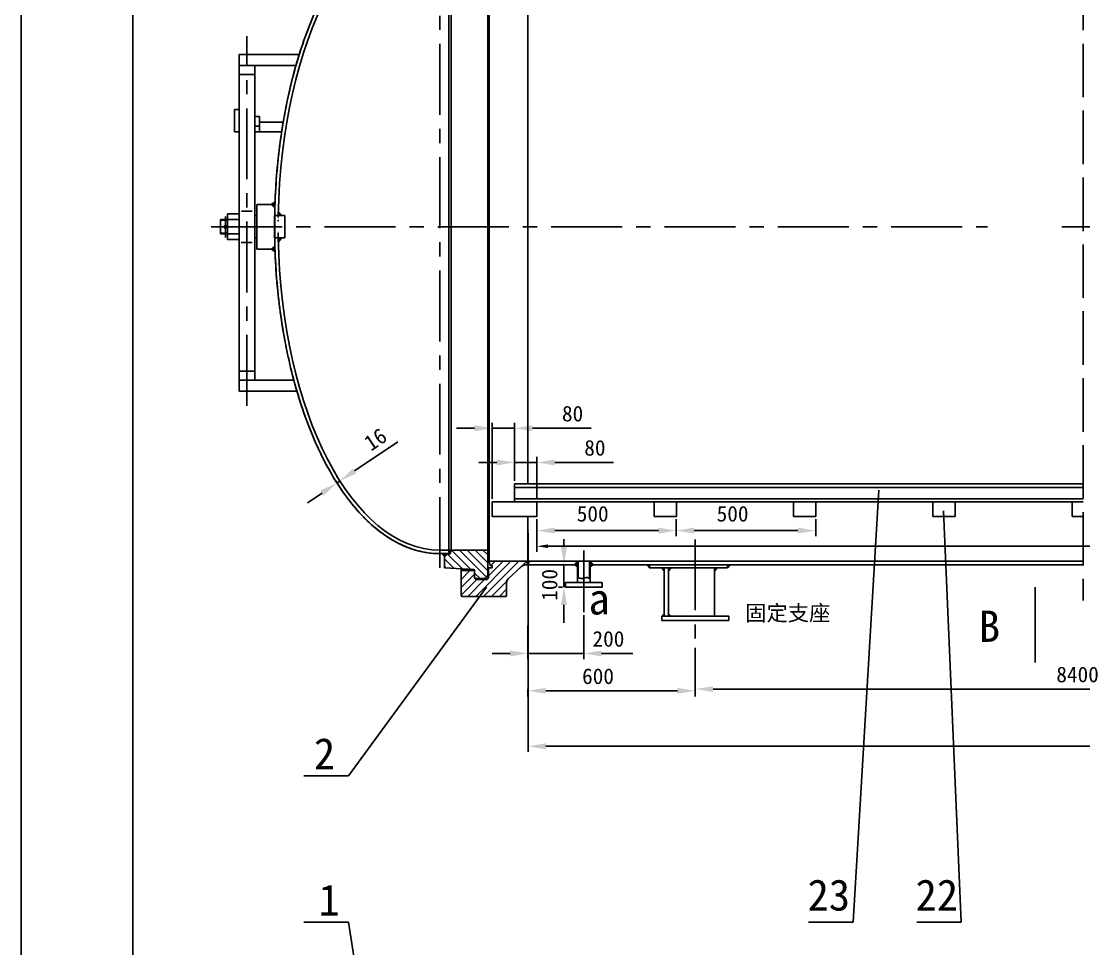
# Model space of a CAD drawing. Extents: x 98 to 958, y 91 to 685.
# Drawn here: x 116.7 to 354.8, y 353.9 to 561.8 of the extents above; entities that cross this region are included whole.
import ezdxf

# ---------------------------------------------------------------- set-up
doc = ezdxf.new("R2010")
doc.units = 0
doc.linetypes.add('ACAD_ISO02W100', pattern=[15, 12, -3])
doc.linetypes.add('CENTER', pattern=[50.8, 31.75, -6.35, 6.35, -6.35])
doc.layers.get('0').update_dxf_attribs({"linetype": 'CONTINUOUS'})
doc.layers.get('DEFPOINTS').update_dxf_attribs({"linetype": 'CONTINUOUS'})
for name, color, linetype in [('01', 5, 'CONTINUOUS'), ('02', 1, 'CENTER'), ('1', 1, 'CONTINUOUS'), ('3', 3, 'CONTINUOUS'), ('BREAK', 3, 'ACAD_ISO02W100'), ('LAYER1', 2, 'CONTINUOUS'), ('TEXT', 5, 'CONTINUOUS')]:
    doc.layers.add(name, color=color, linetype=linetype)
doc.styles.add('STYLE1', font='SimSun.ttf')
doc.dimstyles.get("Standard").update_dxf_attribs({"dimtxt": 0.18, "dimasz": 0.18, "dimexe": 0.18, "dimexo": 0.0625, "dimgap": 0.09, "dimtad": 0, "dimtih": 1, "dimtoh": 1, "dimdec": 4, "dimzin": 0, "dimtxsty": 'STANDARD', "dimcen": 0.09, "dimazin": 3, "dimtfac": 1, "dimtdec": 4, "dimtofl": 0, "dimtmove": 0, "dimatfit": 3, "dimtolj": 1, "dimtzin": 0})
pattern_1 = [(315, (385.293654, -9.568736), (-0.0224506403, -0.0224506403), [])]
pattern_2 = [(45, (1033.31663789, 946.232974894), (-4.4194173824e-05, 4.4194173824e-05), [])]

# ---------------------------------------------------------------- blocks, each defined once
blk = doc.blocks.new('*D0')
at = {"color": 0, "linetype": 'BYBLOCK'}
for p, q in [((1060.77, 488.77), (1060.77, 478.27)), ((1213.27, 488.77), (1213.27, 478.27)), ((1064.77, 479.52), (1209.27, 479.52))]:
    blk.add_line(p, q, dxfattribs=at)
for points in [[(1064.77, 480.18), (1064.77, 478.85), (1060.77, 479.52)], [(1209.27, 480.18), (1209.27, 478.85), (1213.27, 479.52)]]:
    blk.add_solid(points, dxfattribs=at)
at = {"layer": 'DEFPOINTS', "color": 0, "linetype": 'BYBLOCK'}
for p in [(1060.77, 489.4), (1213.27, 489.4), (1213.27, 479.52)]:
    blk.add_point(p, dxfattribs=at)
at = {"color": 0, "linetype": 'BYBLOCK', "insert": (1146.45, 482.77), "char_height": 3.5, "attachment_point": 5}
blk.add_mtext('\\A1;8400', dxfattribs=at)
blk = doc.blocks.new('*D30')
at = {"color": 0, "linetype": 'BYBLOCK'}
for p, q in [((1025.27, 517.6), (1025.27, 510.3)), ((1246.52, 517.6), (1246.52, 510.3)), ((1027.77, 511.55), (1244.02, 511.55))]:
    blk.add_line(p, q, dxfattribs=at)
for points in [[(1027.77, 511.96), (1027.77, 511.13), (1025.27, 511.55)], [(1244.02, 511.96), (1244.02, 511.13), (1246.52, 511.55)]]:
    blk.add_solid(points, dxfattribs=at)
at = {"layer": 'DEFPOINTS', "color": 0, "linetype": 'BYBLOCK'}
for p in [(1025.27, 518.23), (1246.52, 518.23), (1246.52, 511.55)]:
    blk.add_point(p, dxfattribs=at)
at = {"color": 0, "linetype": 'BYBLOCK', "insert": (1181.93, 513.42), "char_height": 2.5, "attachment_point": 5}
blk.add_mtext('\\A1;19X500=9500', dxfattribs=at)
blk = doc.blocks.new('*D1')
at = {"color": 0, "linetype": 'BYBLOCK'}
for p, q in [((1023.27, 514.55), (1023.27, 465.44)), ((1275.77, 499.84), (1275.77, 465.44)), ((1271.77, 466.69), (1027.27, 466.69))]:
    blk.add_line(p, q, dxfattribs=at)
for points in [[(1027.27, 467.36), (1027.27, 466.03), (1023.27, 466.69)], [(1271.77, 467.36), (1271.77, 466.03), (1275.77, 466.69)]]:
    blk.add_solid(points, dxfattribs=at)
at = {"layer": 'DEFPOINTS', "color": 0, "linetype": 'BYBLOCK'}
for p in [(1023.27, 515.18), (1275.77, 500.47), (1023.27, 466.69)]:
    blk.add_point(p, dxfattribs=at)
at = {"color": 0, "linetype": 'BYBLOCK', "insert": (1176.1, 469.94), "char_height": 3.5, "attachment_point": 5}
blk.add_mtext('\\A1;10000', dxfattribs=at)
blk = doc.blocks.new('*D29')
at = {"color": 0, "linetype": 'BYBLOCK'}
for p, q in [((810.77, 517.6), (810.77, 513.8)), ((842.02, 517.6), (842.02, 513.8)), ((814.77, 515.05), (838.02, 515.05))]:
    blk.add_line(p, q, dxfattribs=at)
for points in [[(814.77, 515.72), (814.77, 514.39), (810.77, 515.05)], [(838.02, 515.72), (838.02, 514.39), (842.02, 515.05)]]:
    blk.add_solid(points, dxfattribs=at)
at = {"layer": 'DEFPOINTS', "color": 0, "linetype": 'BYBLOCK'}
for p in [(810.77, 518.23), (842.02, 518.23), (842.02, 515.05)]:
    blk.add_point(p, dxfattribs=at)
at = {"color": 0, "linetype": 'BYBLOCK', "insert": (823.27, 518.8), "char_height": 3.5, "attachment_point": 5}
blk.add_mtext('\\A1;500', dxfattribs=at)
blk = doc.blocks.new('*D31')
at = {"color": 0, "linetype": 'BYBLOCK'}
for p, q in [((842.02, 517.6), (842.02, 513.8)), ((873.27, 517.6), (873.27, 513.8)), ((846.02, 515.05), (869.27, 515.05))]:
    blk.add_line(p, q, dxfattribs=at)
for points in [[(846.02, 515.72), (846.02, 514.39), (842.02, 515.05)], [(869.27, 515.72), (869.27, 514.39), (873.27, 515.05)]]:
    blk.add_solid(points, dxfattribs=at)
at = {"layer": 'DEFPOINTS', "color": 0, "linetype": 'BYBLOCK'}
for p in [(842.02, 518.23), (873.27, 518.23), (873.27, 515.05)]:
    blk.add_point(p, dxfattribs=at)
at = {"color": 0, "linetype": 'BYBLOCK', "insert": (854.63, 518.8), "char_height": 3.5, "attachment_point": 5}
blk.add_mtext('\\A1;500', dxfattribs=at)
blk = doc.blocks.new('*D8')
at = {"color": 0, "linetype": 'BYBLOCK'}
for p, q in [((843.77, 479.59), (843.77, 477.88)), ((877.27, 479.13), (847.77, 479.13)), ((881.27, 479.59), (881.27, 477.88))]:
    blk.add_line(p, q, dxfattribs=at)
for points in [[(847.77, 479.8), (847.77, 478.47), (843.77, 479.13)], [(877.27, 479.8), (877.27, 478.47), (881.27, 479.13)]]:
    blk.add_solid(points, dxfattribs=at)
at = {"layer": 'DEFPOINTS', "color": 0, "linetype": 'BYBLOCK'}
for p in [(843.77, 480.21), (843.77, 479.13), (881.27, 480.21)]:
    blk.add_point(p, dxfattribs=at)
at = {"color": 0, "linetype": 'BYBLOCK', "insert": (859.47, 482.38), "char_height": 3.5, "attachment_point": 5}
blk.add_mtext('\\A1;600', dxfattribs=at)
blk = doc.blocks.new('*D6')
at = {"color": 0, "linetype": 'BYBLOCK'}
for p, q in [((835.77, 522.16), (835.77, 539.25)), ((840.77, 526.18), (840.77, 539.25)), ((831.77, 538), (827.77, 538)), ((835.77, 538), (840.77, 538)), ((844.77, 538), (857.9, 538))]:
    blk.add_line(p, q, dxfattribs=at)
for points in [[(831.77, 538.67), (831.77, 537.33), (835.77, 538)], [(844.77, 538.67), (844.77, 537.33), (840.77, 538)]]:
    blk.add_solid(points, dxfattribs=at)
at = {"layer": 'DEFPOINTS', "color": 0, "linetype": 'BYBLOCK'}
for p in [(840.77, 538), (840.77, 525.56), (835.77, 521.53)]:
    blk.add_point(p, dxfattribs=at)
at = {"color": 0, "linetype": 'BYBLOCK', "insert": (853.77, 541.25), "char_height": 3.5, "attachment_point": 5}
blk.add_mtext('\\A1;80', dxfattribs=at)
blk = doc.blocks.new('*D5')
at = {"color": 0, "linetype": 'BYBLOCK'}
for p, q in [((735.27, 528.42), (744.93, 534.96)), ((731.85, 524.92), (730.6, 526.76)), ((732.51, 525.37), (731.26, 527.21)), ((731.3, 525.72), (731.96, 526.17)), ((727.99, 523.48), (724.68, 521.24))]:
    blk.add_line(p, q, dxfattribs=at)
for points in [[(734.9, 528.97), (735.65, 527.86), (731.96, 526.17)], [(727.61, 524.03), (728.36, 522.93), (731.3, 525.72)]]:
    blk.add_solid(points, dxfattribs=at)
at = {"layer": 'DEFPOINTS', "color": 0, "linetype": 'BYBLOCK'}
for p in [(731.96, 526.17), (732.2, 524.4), (732.86, 524.85)]:
    blk.add_point(p, dxfattribs=at)
at = {"color": 0, "linetype": 'BYBLOCK', "insert": (739.94, 535.5), "char_height": 3.5, "attachment_point": 5, "rotation": 34.1136}
blk.add_mtext('\\A1;16', dxfattribs=at)
blk = doc.blocks.new('*D7')
at = {"color": 0, "linetype": 'BYBLOCK'}
for p, q in [((840.77, 526.18), (840.77, 531.58)), ((845.77, 522.16), (845.77, 531.58)), ((836.77, 530.33), (832.77, 530.33)), ((840.77, 530.33), (845.77, 530.33)), ((849.77, 530.33), (862.9, 530.33))]:
    blk.add_line(p, q, dxfattribs=at)
for points in [[(836.77, 531), (836.77, 529.67), (840.77, 530.33)], [(849.77, 531), (849.77, 529.67), (845.77, 530.33)]]:
    blk.add_solid(points, dxfattribs=at)
at = {"layer": 'DEFPOINTS', "color": 0, "linetype": 'BYBLOCK'}
for p in [(840.77, 530.33), (840.77, 525.56), (845.77, 521.53)]:
    blk.add_point(p, dxfattribs=at)
at = {"color": 0, "linetype": 'BYBLOCK', "insert": (858.77, 533.58), "char_height": 3.5, "attachment_point": 5}
blk.add_mtext('\\A1;80', dxfattribs=at)
blk = doc.blocks.new('A$C7B21413C')
h = blk.add_hatch()
h.set_pattern_fill('ANSI31', color=256, scale=0.00075, style=0)
h.set_pattern_definition([(45, (2633.3985045, 364.7126337), (-0.0016837980227, 0.0016837980227), [])])
edge = h.paths.add_edge_path()
edge.add_line((56.91437, 429.92157), (56.04921, 429.33588))
edge.add_line((56.04921, 429.33588), (56.79921, 428.58588))
edge.add_line((56.79921, 428.58588), (56.86102, 428.58807))
edge.add_spline(control_points=[(56.86102, 428.58807), (56.87673, 429.03288), (56.89452, 429.47741), (56.91437, 429.92157)], knot_values=[4.623223853, 4.623223853, 4.623223853, 4.623223853, 4.641841934, 4.641841934, 4.641841934, 4.641841934], degree=3, periodic=0)
h = blk.add_hatch()
h.set_pattern_fill('ANSI31', color=256, scale=0.00075, style=0)
h.set_pattern_definition([(45, (2633.0070965, 365.1985938), (-0.0016837980227, 0.0016837980227), [])])
edge = h.paths.add_edge_path()
edge.add_ellipse((93.20525, 424.00934), major_axis=(0, -71.25), ratio=0.5, start_angle=267.034945, end_angle=267.7377367)
edge.add_line((57.60801, 426.82184), (58.38969, 426.82184))
edge.add_line((58.38969, 426.82184), (57.62794, 427.69488))
h = blk.add_hatch()
h.set_pattern_fill('ANSI31', color=256, scale=0.00075, style=0)
h.set_pattern_definition([(315, (2633.0070965, 483.4450958), (-0.0016837980227, -0.0016837980227), [])])
edge = h.paths.add_edge_path()
edge.add_ellipse((93.20525, 424.63434), major_axis=(0, 71.25), ratio=0.5, start_angle=92.2622633, end_angle=92.965055, ccw=False)
edge.add_line((57.60801, 421.82184), (58.38969, 421.82184))
edge.add_line((58.38969, 421.82184), (57.62794, 420.9488))
h = blk.add_hatch()
h.set_pattern_fill('ANSI31', color=256, scale=0.00075, style=0)
h.set_pattern_definition([(315, (2633.3985045, 483.9310559), (-0.0016837980227, -0.0016837980227), [])])
edge = h.paths.add_edge_path()
edge.add_line((56.91437, 418.72212), (56.04921, 419.3078))
edge.add_line((56.04921, 419.3078), (56.79921, 420.0578))
edge.add_line((56.79921, 420.0578), (56.86102, 420.05562))
edge.add_spline(control_points=[(56.86102, 420.05562), (56.87673, 419.61081), (56.89452, 419.16628), (56.91437, 418.72212)], knot_values=[4.623223853, 4.623223853, 4.623223853, 4.623223853, 4.641841934, 4.641841934, 4.641841934, 4.641841934], degree=3, periodic=0)
h = blk.add_hatch()
h.set_pattern_fill('ANSI31', color=256, scale=0.01, style=0)
h.set_pattern_definition(pattern_1)
h.paths.add_polyline_path([(95.32775, 350.92184), (95.32775, 351.02184), (94.3751, 351.02184), (94.82775, 350.48094), (95.03128, 350.53547, 0.339454259)])
h = blk.add_hatch()
h.set_pattern_fill('ANSI31', color=256, scale=0.01, style=0)
h.set_pattern_definition(pattern_1)
h.paths.add_polyline_path([(96.21412, 351.21832, -0.339454259), (95.82775, 350.92184), (95.82775, 351.82184), (96.37584, 351.82184)])
h = blk.add_hatch()
h.set_pattern_fill('ANSI31', color=256, scale=0.0005, style=0)
h.set_pattern_definition([(45, (1020.803778443, 946.23962731), (-4.4194173824e-05, 4.4194173824e-05), [])])
h.paths.add_polyline_path([(113.57775, 348.67184), (113.57775, 349.32184), (113.20248, 349.32184)])
h.paths.add_polyline_path([(113.95303, 349.32184), (113.57775, 349.32184), (113.57775, 348.67184)])
h = blk.add_hatch()
h.set_pattern_fill('ANSI31', color=256, scale=0.0005, style=0)
h.set_pattern_definition([(315, (343.303778443, -97.59593772), (-4.4194173824e-05, -4.4194173824e-05), [])])
h.paths.add_polyline_path([(124.04723, 348.52184), (124.65275, 348.52184), (124.65275, 348.08221)])
h.paths.add_polyline_path([(124.65275, 348.52184), (124.04723, 348.52184), (124.65275, 349.32184)])
h = blk.add_hatch()
h.set_pattern_fill('ANSI31', color=256, scale=0.0005, style=0)
h.set_pattern_definition([(225, (-91.14827059, -97.59593772), (4.4194173824e-05, -4.4194173824e-05), [])])
h.paths.add_polyline_path([(128.10828, 348.52184), (127.50275, 348.52184), (127.50275, 348.08221)])
h.paths.add_polyline_path([(127.50275, 348.52184), (128.10828, 348.52184), (127.50275, 349.32184)])
h = blk.add_hatch()
h.set_pattern_fill('ANSI31', color=256, scale=0.0005, style=0)
h.set_pattern_definition(pattern_2)
h.paths.add_polyline_path([(140.84061, 347.81519), (140.84061, 348.51519), (140.21095, 348.51519)])
h = blk.add_hatch()
h.set_pattern_fill('ANSI31', color=256, scale=0.0005, style=0)
h.set_pattern_definition([(45, (1036.56661769, 945.532974894), (-4.4194173824e-05, 4.4194173824e-05), [])])
h.paths.add_polyline_path([(144.09059, 347.11519), (144.09059, 347.81519), (143.46093, 347.81519)])
h = blk.add_hatch()
h.set_pattern_fill('ANSI31', color=256, scale=0.0005, style=0)
h.set_pattern_definition([(135, (-747.38539094, 945.532974894), (4.4194173824e-05, 4.4194173824e-05), [])])
h.paths.add_polyline_path([(145.09063, 347.11519), (145.09063, 347.81519), (145.7203, 347.81519)])
h = blk.add_hatch()
h.set_pattern_fill('ANSI31', color=256, scale=0.0005, style=0)
h.set_pattern_definition([(135, (-737.09827188, 945.537963134), (4.4194173824e-05, 4.4194173824e-05), [])])
h.paths.add_polyline_path([(155.37775, 347.12018), (155.37775, 347.82018), (156.00742, 347.82018)])
h = blk.add_hatch()
h.set_pattern_fill('ANSI31', color=256, scale=0.0005, style=0)
h.set_pattern_definition([(135, (-734.14218107, 946.237963134), (4.4194173824e-05, 4.4194173824e-05), [])])
h.paths.add_polyline_path([(158.33384, 347.82018), (158.33384, 348.52018), (158.96351, 348.52018)])
at = {"ltscale": 0.5}
h = blk.add_hatch(dxfattribs=at)
h.set_pattern_fill('ANSI31', color=256, scale=0.0005, style=0)
h.set_pattern_definition(pattern_2)
h.paths.add_polyline_path([(144.09061, 337.55608), (143.59061, 337.01519), (144.09061, 337.01536)])
h = blk.add_hatch(dxfattribs=at)
h.set_pattern_fill('ANSI31', color=256, scale=0.0005, style=0)
h.set_pattern_definition([(135, (-744.13541114, 946.232974894), (4.4194173824e-05, 4.4194173824e-05), [])])
h.paths.add_polyline_path([(145.09061, 337.55608), (145.59061, 337.01519), (145.09061, 337.01519)])
at = {"layer": '01', "ltscale": 0.5}
h = blk.add_hatch(dxfattribs=at)
h.set_pattern_fill('ANSI31', color=256, scale=10, angle=90, style=0)
h.set_pattern_definition([(135, (-12907.3286, 1921.1676), (-0.88388348, -0.88388348), [])])
h.paths.add_polyline_path([(98.57775, 347.61351), (98.57775, 347.22184), (101.57775, 347.22184), (101.57775, 347.30416, 0.40299829), (101.43352, 347.45405, -0.40299829), (101.57775, 347.30416), (101.57775, 345.92184, 0.414213562), (102.07775, 345.42184), (103.57775, 345.42184, 0.414213562), (104.57775, 346.42184), (104.57775, 351.82184), (96.37584, 351.82184), (96.21412, 351.21832, -0.339454259), (95.82775, 350.92184), (95.32775, 350.92184, -0.339454259), (95.03128, 350.53547), (94.82775, 350.48094), (94.82775, 347.82184)])
h = blk.add_hatch(dxfattribs=at)
h.set_pattern_fill('ANSI31', color=256, scale=10, style=0)
h.set_pattern_definition([(45, (-12907.3286, 1921.1676), (-0.88388348, 0.88388348), [])])
h.paths.add_polyline_path([(105.57775, 347.82184), (104.72775, 347.82184), (104.72775, 345.69684, -0.414213562), (104.22775, 345.19684), (102.07775, 345.19684, -0.414213562), (101.57775, 345.69684), (101.57775, 347.22184), (98.57775, 347.22184), (98.57775, 341.69684, 0.414213562), (98.82775, 341.44684), (108.52775, 341.44684, 0.414213562), (108.77775, 341.69684), (108.77775, 344.50189), (108.77775, 344.53757, -0.207763988), (109.09509, 345.26831), (112.14541, 348.11795, -0.190090629), (113.1694, 348.52184), (113.57775, 348.52184), (113.57775, 348.67184), (113.20248, 349.32184), (104.87775, 349.32184), (104.87775, 349.12018, -0.131325959), (105.07775, 348.37184), (105.57775, 348.37184)])
for p, q in [((25, 10), (25, 584)), ((104.57775, 346.42184), (104.57775, 502.22184)), ((104.57775, 502.22184), (104.57775, 346.42184)), ((113.57775, 500.12184), (113.57775, 367.04684)), ((113.57775, 500.12184), (113.57775, 366.69684)), ((104.87775, 499.32184), (104.87775, 349.12018)), ((95.82775, 351.02184), (95.82775, 497.62184)), ((95.82775, 497.62184), (95.82775, 351.02184)), ((96.37584, 496.82184), (96.37584, 424.32184)), ((48.82421, 450.57184), (48.82421, 462.94684)), ((48.82421, 462.94684), (62.31221, 462.94684)), ((48.82421, 460.44684), (61.56621, 460.44684)), ((52.32421, 450.57184), (52.32421, 460.44684)), ((48.82421, 458.44684), (52.32421, 458.44684)), ((47.82421, 445.60016), (47.82421, 450.57184)), ((47.82421, 450.57184), (48.82421, 450.57184)), ((48.82421, 387.44684), (48.82421, 450.57184)), ((52.32421, 389.94684), (52.32421, 450.57184)), ((52.32421, 449.07184), (53.3734, 449.07184)), ((53.3734, 445.60016), (53.3734, 449.07184)), ((53.3734, 447.8058), (58.72059, 447.8058)), ((47.82421, 445.60016), (48.82421, 445.60016)), ((52.32421, 446.88175), (53.3734, 446.88175)), ((52.32421, 445.60016), (58.36486, 445.60016)), ((52.79921, 429.32184), (52.79919, 419.32184)), ((56.04921, 429.32184), (52.79921, 429.32184)), ((56.04921, 429.33588), (56.79921, 428.58588)), ((56.79921, 429.38434), (56.79919, 419.32184)), ((46.2492, 421.46396), (46.2492, 427.17973)), ((46.2492, 427.17973), (48.82421, 427.17973)), ((46.24921, 426.32185), (46.2492, 422.32185)), ((52.79921, 426.82184), (52.32421, 426.82184)), ((59.04921, 426.82184), (56.7992, 426.82184)), ((57.62794, 427.69488), (58.38969, 426.82184)), ((59.04921, 426.82184), (59.0492, 421.82184)), ((44.67421, 425.92184), (44.6742, 422.72184)), ((48.82421, 425.92184), (44.67421, 425.92184)), ((96.37584, 351.82184), (96.37584, 424.32184)), ((48.82421, 422.72184), (44.6742, 422.72184)), ((52.7992, 421.82184), (52.32421, 421.82184)), ((59.0492, 421.82184), (56.7992, 421.82184)), ((57.62794, 420.9488), (58.38969, 421.82184)), ((46.2492, 421.46396), (48.82421, 421.46396)), ((56.04921, 419.32184), (52.79919, 419.32184)), ((56.04921, 419.3078), (56.79921, 420.0578)), ((48.82421, 391.94684), (52.32421, 391.94684)), ((48.82421, 389.94684), (61.08316, 389.94684)), ((48.82421, 387.44684), (61.78295, 387.44684)), ((105.57775, 362.67184), (105.57775, 359.36994)), ((115.57775, 362.67184), (115.57775, 359.36994)), ((146.82775, 362.67184), (146.82775, 359.36994)), ((178.07775, 362.67184), (178.07775, 359.36994)), ((178.07775, 362.67184), (178.07775, 359.36994)), ((204.32775, 362.67184), (204.32775, 359.36994)), ((209.32775, 362.67184), (209.32775, 359.36994)), ((209.32775, 362.67184), (209.32775, 359.36994)), ((209.32775, 362.67184), (209.32775, 359.36994)), ((235.57775, 362.67184), (235.57775, 359.36994)), ((105.57775, 359.36994), (110.57775, 359.36994)), ((110.57775, 359.36994), (115.57775, 359.36994)), ((113.57775, 359.36994), (113.57775, 348.52184)), ((113.57775, 359.36994), (113.57775, 348.52184)), ((141.82775, 359.36994), (146.82775, 359.36994)), ((95.82775, 351.82184), (93.82775, 351.82184)), ((95.82775, 351.02184), (93.82775, 351.02184)), ((94.82775, 350.48094), (94.3751, 351.02184)), ((95.03128, 350.53547), (94.82775, 350.48094)), ((94.82775, 350.48094), (94.82775, 347.82184)), ((95.32775, 350.92184), (95.32775, 351.02184)), ((95.32775, 350.92184), (95.82775, 350.92184)), ((96.37584, 351.82184), (95.82775, 351.82184)), ((96.37584, 351.82184), (96.21412, 351.21832)), ((96.37584, 351.82184), (104.57775, 351.82184)), ((94.82775, 347.82184), (101.43851, 347.45458)), ((105.57775, 347.82184), (104.57775, 347.82184)), ((104.72775, 347.82184), (104.72775, 345.69684)), ((113.20248, 349.32184), (104.87775, 349.32184)), ((105.57775, 348.37184), (105.07775, 348.37184)), ((105.57775, 348.37184), (105.57775, 347.82184)), ((105.57775, 348.37184), (105.57775, 347.82184)), ((109.09509, 345.26831), (112.14541, 348.11795)), ((113.57775, 348.52184), (113.11863, 348.52184)), ((113.20248, 349.32184), (238.01786, 349.32184)), ((113.57775, 348.67184), (113.20248, 349.32184)), ((113.57775, 348.67184), (113.95303, 349.32184)), ((113.57775, 348.52184), (124.65275, 348.52184)), ((113.57775, 348.52184), (114.03688, 348.52184)), ((124.65275, 349.32184), (124.04723, 348.52184)), ((124.04723, 348.52184), (124.65275, 348.08221)), ((124.65275, 349.32184), (124.65275, 344.52184)), ((124.82775, 349.32184), (124.82775, 345.70042)), ((127.32775, 349.32184), (127.32775, 345.43165)), ((127.50275, 349.32184), (127.50275, 344.52184)), ((127.50275, 349.32184), (128.10828, 348.52184)), ((127.50275, 348.52184), (238.01786, 348.52184)), ((128.10828, 348.52184), (127.50275, 348.08221)), ((140.84061, 347.81519), (140.21095, 348.51519)), ((144.09059, 347.11519), (143.46093, 347.81519)), ((145.09063, 347.11519), (145.7203, 347.81519)), ((155.37775, 347.12018), (156.00742, 347.82018)), ((158.33384, 347.82018), (158.96351, 348.52018)), ((98.57775, 347.61351), (98.57775, 341.69684)), ((101.57775, 347.22184), (98.57775, 347.22184)), ((101.57775, 347.30416), (101.57775, 346.42184)), ((101.57775, 347.30272), (101.57775, 345.92184)), ((101.57775, 347.22184), (101.57775, 345.69684)), ((102.07775, 345.42184), (103.57775, 345.42184)), ((104.22775, 345.19684), (102.07775, 345.19684)), ((108.77775, 344.53757), (108.77775, 341.69684)), ((108.77775, 344.50189), (108.77775, 341.69684)), ((121.95275, 344.52184), (130.20275, 344.52184)), ((121.95275, 344.52184), (121.95275, 343.52184)), ((121.95275, 343.52184), (130.20275, 343.52184)), ((130.20275, 344.52184), (130.20275, 343.52184)), ((227.22797, 326.58601), (227.22797, 343.52913)), ((108.52775, 341.44684), (98.82775, 341.44684)), ((63.33782, 301.206), (73.33782, 301.206)), ((63.33782, 268.37998), (73.33782, 268.37998)), ((176.48667, 268.37998), (186.48667, 268.37998)), ((200.69742, 268.37998), (210.69742, 268.37998))]:
    blk.add_line(p, q)
at = {"ltscale": 0.5}
for p, q in [((110.57775, 366.69684), (238.01786, 366.69684)), ((110.57775, 366.69684), (110.57775, 362.67184)), ((110.57775, 365.83434), (238.01786, 365.83434)), ((105.57775, 362.67184), (238.01786, 362.67184)), ((110.57775, 363.29684), (238.01786, 363.29684)), ((141.82775, 359.36994), (141.82775, 362.67184)), ((173.07775, 359.36994), (173.07775, 362.67184)), ((209.32775, 359.36994), (209.32775, 362.67184)), ((209.32775, 359.36994), (209.32775, 362.67184)), ((235.57775, 359.36994), (235.57775, 362.67184)), ((235.57775, 359.36994), (235.57775, 362.67184)), ((173.07775, 359.36994), (178.07775, 359.36994)), ((209.32775, 359.36994), (204.32775, 359.36994)), ((235.57775, 359.36994), (238.01786, 359.36994)), ((238.01786, 359.36994), (235.57775, 359.36994)), ((140.84061, 348.51519), (140.84061, 347.81519)), ((140.84061, 347.81519), (144.09061, 347.81519)), ((144.09059, 347.81519), (144.09059, 347.11519)), ((144.09061, 347.81519), (158.32775, 347.82018)), ((144.09061, 347.81519), (144.09061, 337.01519)), ((145.09061, 347.81519), (145.09061, 337.01519)), ((145.09063, 347.81519), (145.09063, 347.11519)), ((155.37775, 347.82018), (155.37775, 337.02018)), ((155.37775, 347.82018), (155.37775, 347.12018)), ((158.32775, 348.52018), (158.32775, 347.82018)), ((158.33384, 348.52018), (158.33384, 347.82018)), ((143.59061, 337.01519), (144.09061, 337.55608)), ((143.59061, 337.01519), (158.57775, 337.02018)), ((143.59061, 337.01519), (143.59061, 336.01519)), ((143.59061, 336.01519), (158.57775, 336.02018)), ((145.59061, 337.01519), (145.09061, 337.55608)), ((158.57775, 337.02018), (158.57775, 336.02018))]:
    blk.add_line(p, q, dxfattribs=at)
at = {"color": 0, "linetype": 'BYBLOCK', "ltscale": 0.5}
for p, q in [((104.87775, 358.74494), (104.87775, 354.27813)), ((113.57775, 358.74494), (113.57775, 354.96168)), ((121.32775, 348.52184), (120.39768, 348.52184))]:
    blk.add_line(p, q, dxfattribs=at)
blk.add_circle((45.7492, 424.32184), 0.3075)
for centre, radius, start, end in [((94.92775, 350.92184), 0.4, 285, 0), ((95.82775, 351.32184), 0.4, 270, 345), ((103.57775, 348.37184), 1.5, 0, 48.1896851), ((113.1694, 347.02184), 1.5, 90, 133.051915), ((101.42775, 347.30416), 0.15, 0, 87.1375948), ((102.07775, 345.92184), 0.5, 180, 270), ((102.07775, 345.69684), 0.5, 180, 270), ((103.57775, 346.42184), 1, 270, 0), ((104.22775, 345.69684), 0.5, 270, 0), ((109.77775, 344.53757), 1, 133.051915, 180), ((98.82775, 341.69684), 0.25, 180, 270), ((108.52775, 341.69684), 0.25, 270, 0)]:
    blk.add_arc(centre, radius, start, end)
for start_param, end_param in [(0, 1.536306731), (1.605285923, 3.141592654)]:
    blk.add_ellipse((93.82775, 424.32184), major_axis=(0, 72.5), ratio=0.5, start_param=start_param, end_param=end_param)
at = {"extrusion": (0, 0, -1)}
for start_param, end_param in [(-1.536306731, 0), (3.141592654, 4.677899384)]:
    blk.add_ellipse((93.82775, 424.32184), major_axis=(0, 72.5), ratio=0.5, start_param=start_param, end_param=end_param, dxfattribs=at)
for points in [[(93.82775, 351.02184), (92.9534, 351.02184), (92.07905, 351.08249), (90.33609, 351.32446), (89.4675, 351.50577), (87.74143, 351.98734), (86.88395, 352.28758), (84.73798, 353.19298), (83.46009, 353.87547), (80.95548, 355.50029), (79.72872, 356.4426), (77.33831, 358.5742), (76.17464, 359.7635), (73.92133, 362.3748), (72.83169, 363.79681), (70.73683, 366.85748), (69.73161, 368.49614), (67.81545, 371.97206), (66.90452, 373.8093), (65.1861, 377.66228), (64.37862, 379.67801), (62.87544, 383.86588), (62.17973, 386.03802), (60.90737, 390.51491), (60.33072, 392.81965), (59.30256, 397.53643), (58.85105, 399.94845), (58.078, 404.85325), (57.75645, 407.34601), (57.24676, 412.38481), (57.05862, 414.93083), (56.81776, 420.04807), (56.76505, 422.61928), (56.79561, 427.7585), (56.87889, 430.32651), (57.18055, 435.431), (57.39893, 437.96748), (57.96843, 442.98093), (58.31956, 445.4579), (59.15082, 450.32504), (59.63094, 452.71521), (60.71507, 457.38246), (61.31908, 459.65954), (62.64461, 464.07559), (63.36613, 466.21456), (64.91916, 470.33098), (65.75067, 472.30841), (67.51515, 476.08011), (68.44812, 477.87437), (70.40619, 481.26006), (71.43128, 482.85149), (73.56358, 485.81392), (74.67079, 487.18491), (76.95684, 489.69083), (78.13568, 490.82576), (80.55385, 492.84563), (81.79321, 493.73056), (84.32009, 495.23795), (85.60764, 495.86037), (88.21619, 496.83193), (89.53718, 497.181), (91.85036, 497.54428), (92.83905, 497.62184), (93.82775, 497.62184)], [(93.82775, 497.62184), (92.9534, 497.62184), (92.07905, 497.5612), (90.33609, 497.31923), (89.4675, 497.13792), (87.74143, 496.65635), (86.88395, 496.35611), (84.73798, 495.45071), (83.46009, 494.76822), (80.95548, 493.1434), (79.72872, 492.20109), (77.33831, 490.06949), (76.17464, 488.88019), (73.92133, 486.26889), (72.83169, 484.84688), (70.73683, 481.78621), (69.73161, 480.14755), (67.81545, 476.67163), (66.90452, 474.83439), (65.1861, 470.98141), (64.37862, 468.96568), (62.87544, 464.77781), (62.17973, 462.60567), (60.90737, 458.12878), (60.33072, 455.82404), (59.30256, 451.10726), (58.85105, 448.69524), (58.078, 443.79044), (57.75645, 441.29768), (57.24676, 436.25888), (57.05862, 433.71285), (56.81776, 428.59562), (56.76505, 426.02441), (56.79561, 420.88519), (56.87889, 418.31718), (57.18055, 413.21269), (57.39893, 410.67621), (57.96843, 405.66276), (58.31956, 403.18579), (59.15082, 398.31865), (59.63094, 395.92848), (60.71507, 391.26123), (61.31908, 388.98415), (62.64461, 384.5681), (63.36613, 382.42913), (64.91916, 378.31271), (65.75067, 376.33528), (67.51515, 372.56358), (68.44812, 370.76932), (70.40619, 367.38363), (71.43128, 365.79219), (73.56358, 362.82977), (74.67079, 361.45878), (76.95684, 358.95286), (78.13568, 357.81793), (80.55385, 355.79806), (81.79321, 354.91313), (84.32009, 353.40574), (85.60764, 352.78332), (88.21619, 351.81176), (89.53718, 351.46269), (91.85036, 351.09941), (92.83905, 351.02184), (93.82775, 351.02184)]]:
    blk.add_open_spline(points, degree=3, knots=[3.141592654, 3.141592654, 3.141592654, 3.141592654, 3.210894381, 3.210894381, 3.280196109, 3.280196109, 3.349497837, 3.349497837, 3.45525053, 3.45525053, 3.561003223, 3.561003223, 3.666755917, 3.666755917, 3.77250861, 3.77250861, 3.878261303, 3.878261303, 3.984013997, 3.984013997, 4.08976669, 4.08976669, 4.195519383, 4.195519383, 4.301272076, 4.301272076, 4.40702477, 4.40702477, 4.512777463, 4.512777463, 4.618530156, 4.618530156, 4.72428285, 4.72428285, 4.830035543, 4.830035543, 4.935788236, 4.935788236, 5.04154093, 5.04154093, 5.147293623, 5.147293623, 5.253046316, 5.253046316, 5.358799009, 5.358799009, 5.464551703, 5.464551703, 5.570304396, 5.570304396, 5.676057089, 5.676057089, 5.781809783, 5.781809783, 5.887562476, 5.887562476, 5.993315169, 5.993315169, 6.099067863, 6.099067863, 6.204820556, 6.204820556, 6.283185307, 6.283185307, 6.283185307, 6.283185307])
blk.add_point((112.57775, 348.52184))
at = {"layer": '01'}
for p, q in [((46.24921, 425.77185), (44.67421, 425.77185)), ((46.2492, 422.87185), (44.6742, 422.87185))]:
    blk.add_line(p, q, dxfattribs=at)
at = {"layer": '01', "ltscale": 0.5}
for p, q in [((192.24722, 365.23826), (186.48667, 268.37998)), ((206.73222, 360.61716), (210.69742, 268.37998)), ((121.64768, 352.52184), (121.64768, 354.28312)), ((121.64768, 343.52184), (121.64768, 348.52184)), ((73.33782, 301.206), (104.24968, 343.4968)), ((121.32775, 343.52184), (120.39768, 343.52184)), ((121.64768, 339.52184), (121.64768, 335.52184)), ((126.07775, 337.25621), (126.07775, 327.39599)), ((113.57775, 334.95057), (113.57775, 327.39599)), ((109.57775, 328.64599), (105.57775, 328.64599)), ((113.57775, 328.64599), (126.07775, 328.64599)), ((130.07775, 328.64599), (137.08278, 328.64599)), ((73.33782, 268.37998), (85.64963, 190.18414))]:
    blk.add_line(p, q, dxfattribs=at)
for p in [(113.57775, 366.69684), (113.57775, 356.21168), (126.07775, 328.64599)]:
    blk.add_point(p, dxfattribs=at)
for points in [[(120.98101, 352.52184), (122.31435, 352.52184), (121.64768, 348.52184)], [(120.98101, 339.52184), (122.31435, 339.52184), (121.64768, 343.52184)], [(109.57775, 329.31265), (109.57775, 327.97932), (113.57775, 328.64599)], [(130.07775, 329.31265), (130.07775, 327.97932), (126.07775, 328.64599)]]:
    blk.add_solid(points, dxfattribs=at)
at = {"layer": '02', "ltscale": 0.5}
for p, q in [((44.6742, 424.32184), (44.09222, 424.32184)), ((151.07775, 354.21285), (151.07775, 330.53762))]:
    blk.add_line(p, q, dxfattribs=at)
at = {"layer": '1', "linetype": 'CENTER', "ltscale": 0.5}
for p, q in [((93.82775, 347.82184), (93.82775, 498.3056)), ((50.57421, 384.19088), (50.57421, 467.08366)), ((45.74921, 426.59664), (45.7492, 421.94065)), ((49.36722, 427.82184), (51.71753, 427.82184)), ((42.5826, 424.32184), (216.54603, 424.32184)), ((233.24621, 424.32184), (418.2451, 424.32184)), ((49.29485, 420.82184), (51.76187, 420.82184)), ((126.07775, 351.75985), (126.07775, 337.88121))]:
    blk.add_line(p, q, dxfattribs=at)
at = {"layer": '1'}
for p, q in [((56.04921, 429.33588), (56.91437, 429.92157)), ((56.79921, 427.13434), (56.7992, 421.50934)), ((56.79921, 428.58588), (56.86102, 428.58807)), ((56.04921, 419.3078), (56.91437, 418.72212)), ((56.79921, 420.0578), (56.86102, 420.05562))]:
    blk.add_line(p, q, dxfattribs=at)
blk.add_point((108.77775, 344.97184), dxfattribs=at)
at = {"layer": '3', "linetype": 'ACAD_ISO02W100', "ltscale": 0.5}
blk.add_spline([(124.65275, 345.80167), (125.51867, 345.45617), (126.85229, 345.6536), (127.50275, 345.30809)], degree=3, dxfattribs=at)
at = {"layer": 'BREAK'}
blk.add_line((238.01786, 510.35965), (238.01786, 340.51691), dxfattribs=at)
at = {"layer": 'DEFPOINTS', "color": 0, "linetype": 'BYBLOCK', "ltscale": 0.5}
for p in [(104.87775, 359.36994), (105.57775, 359.36994), (105.57775, 359.36994), (113.57775, 359.36994), (130.57775, 359.36994), (141.82775, 359.36994), (144.32775, 359.36994), (121.64768, 348.52184), (121.95275, 348.52184), (121.95275, 343.52184), (126.07775, 337.88121), (113.57775, 335.57557)]:
    blk.add_point(p, dxfattribs=at)
at = {"layer": 'LAYER1'}
blk.add_line((56.7992, 426.82184), (56.7992, 421.82184), dxfattribs=at)
at = {"layer": 'TEXT'}
blk.add_line((0, 594), (0, 0), dxfattribs=at)
at = {"style": 'STYLE1'}
for s, p in [('a', (127.14071, 337.39059)), ('2', (65.59424, 302.67994)), ('1', (66.64759, 269.85392)), ('23', (176.24326, 270.98936)), ('22', (200.45401, 270.98936))]:
    blk.add_text(s, height=7, dxfattribs=at).set_placement(p)
at = {"insert": (214.62238, 338.25067), "char_height": 7, "width": 14.9024, "attachment_point": 1, "style": 'STYLE1'}
blk.add_mtext('B\\f宋体|b0|i0|c134|p2;', dxfattribs=at)
at = {"layer": '01', "ltscale": 0.5, "insert": (118.43247, 344.02145), "char_height": 3.5, "attachment_point": 5, "rotation": 90}
blk.add_mtext('\\A1;100', dxfattribs=at)
at = {"layer": '01', "ltscale": 0.5, "insert": (162.2669, 339.46738), "char_height": 3.5, "width": 25, "attachment_point": 1}
blk.add_mtext('\\f宋体|b0|i0|c134|p2;固定支座', dxfattribs=at)
at = {"layer": '01', "ltscale": 0.5, "insert": (131.60797, 331.89599), "char_height": 3.5, "attachment_point": 5}
blk.add_mtext('\\A1;200', dxfattribs=at)
at = {"layer": '01', "ltscale": 0.5}
for base, p1, p2, text, override, picture, middle, set_off in [((110.57775, 379.14076), (105.57775, 362.67184), (110.57775, 366.69684), '80', {"dimtxt": 3.5, "dimasz": 4, "dimexe": 1.25, "dimexo": 0.625, "dimgap": 1.5, "dimtad": 1, "dimtih": 0, "dimtoh": 0, "dimcen": 2.5, "dimtofl": 1}, '*D6', (123.57775, 379.14076), (-730.19357, -158.85847)), ((110.57775, 371.47381), (115.57775, 362.67184), (110.57775, 366.69684), '80', {"dimtxt": 3.5, "dimasz": 4, "dimexe": 1.25, "dimexo": 0.625, "dimgap": 1.5, "dimtad": 1, "dimtih": 0, "dimtoh": 0, "dimcen": 2.5, "dimtofl": 1}, '*D7', (128.57775, 371.47381), (-730.19357, -158.85847)), ((146.82775, 356.19588), (115.57775, 359.36994), (146.82775, 359.36994), '500', {"dimtxt": 3.5, "dimasz": 4, "dimexe": 1.25, "dimexo": 0.625, "dimgap": 2, "dimtad": 1, "dimtih": 0, "dimtoh": 0, "dimzin": 8, "dimcen": 2.5, "dimtofl": 1}, '*D29', (128.07775, 356.19588), (-695.19357, -158.85847)), ((178.07775, 356.19588), (146.82775, 359.36994), (178.07775, 359.36994), '500', {"dimtxt": 3.5, "dimasz": 4, "dimexe": 1.25, "dimexo": 0.625, "dimgap": 2, "dimtad": 1, "dimtih": 0, "dimtoh": 0, "dimzin": 8, "dimcen": 2.5, "dimtofl": 1}, '*D31', (159.43252, 356.19588), (-695.19357, -158.85847)), ((113.57775, 307.83516), (366.07775, 341.60777), (113.57775, 356.32094), '10000', {"dimtxt": 3.5, "dimasz": 4, "dimexe": 1.25, "dimexo": 0.625, "dimgap": 1.5, "dimtad": 1, "dimtih": 0, "dimtoh": 0, "dimcen": 2.5, "dimtofl": 1}, '*D1', (266.40633, 307.83516), (-909.68977, -158.85847)), ((303.57775, 320.65968), (151.07775, 330.53762), (303.57775, 330.53762), '8400', {"dimtxt": 3.5, "dimasz": 4, "dimexe": 1.25, "dimexo": 0.625, "dimgap": 1.5, "dimtad": 1, "dimtih": 0, "dimtoh": 0, "dimcen": 2.5, "dimtofl": 1}, '*D0', (236.76187, 320.65968), (-909.68977, -158.85847)), ((113.57775, 320.27455), (151.07775, 321.35318), (113.57775, 321.35318), '600', {"dimtxt": 3.5, "dimasz": 4, "dimexe": 1.25, "dimexo": 0.625, "dimgap": 1.5, "dimtad": 1, "dimtih": 0, "dimtoh": 0, "dimcen": 2.5, "dimtofl": 1}, '*D8', (129.27539, 320.27455), (-730.19357, -158.85847))]:
    dim = blk.add_linear_dim(base=base, p1=p1, p2=p2, text=text, dimstyle='STANDARD', override=override, dxfattribs=at)
    dim.commit()
    dim.dimension.update_dxf_attribs({"geometry": picture, "text_midpoint": middle, "dimtype": 128, "insert": set_off})
dim = blk.add_linear_dim(base=(71.40315, 367.31509), p1=(71.63781, 365.54225), p2=(72.30014, 365.99091), angle=34.1135827, text='16', dimstyle='STANDARD', override={"dimtxt": 3.5, "dimasz": 4, "dimexe": 1.25, "dimexo": 0.625, "dimgap": 1.5, "dimtad": 1, "dimtih": 0, "dimtoh": 0, "dimcen": 2.5, "dimtofl": 1}, dxfattribs=at)
dim.commit()
dim.dimension.update_dxf_attribs({"geometry": '*D5', "text_midpoint": (81.20029, 373.95164), "dimtype": 129, "insert": (-660.55773, -158.85847)})
at = {"layer": '01'}
dim = blk.add_linear_dim(base=(336.82775, 352.68731), p1=(115.57775, 359.36994), p2=(336.82775, 359.36994), text='19X500=9500', dimstyle='STANDARD', override={"dimtxt": 2.5, "dimasz": 2.5, "dimexe": 1.25, "dimexo": 0.625, "dimgap": 0.625, "dimtad": 1, "dimtih": 0, "dimtoh": 0, "dimzin": 8, "dimcen": 2.5, "dimtofl": 1}, dxfattribs=at)
dim.commit()
dim.dimension.update_dxf_attribs({"geometry": '*D30', "text_midpoint": (272.23625, 352.68731), "dimtype": 128, "insert": (-909.68977, -158.85847)})

msp = doc.modelspace()

# ---------------------------------------------------------------- block references
msp.add_blockref('A$C7B21413C', (116.66, 91.45))

doc.saveas('drawing.dxf')
